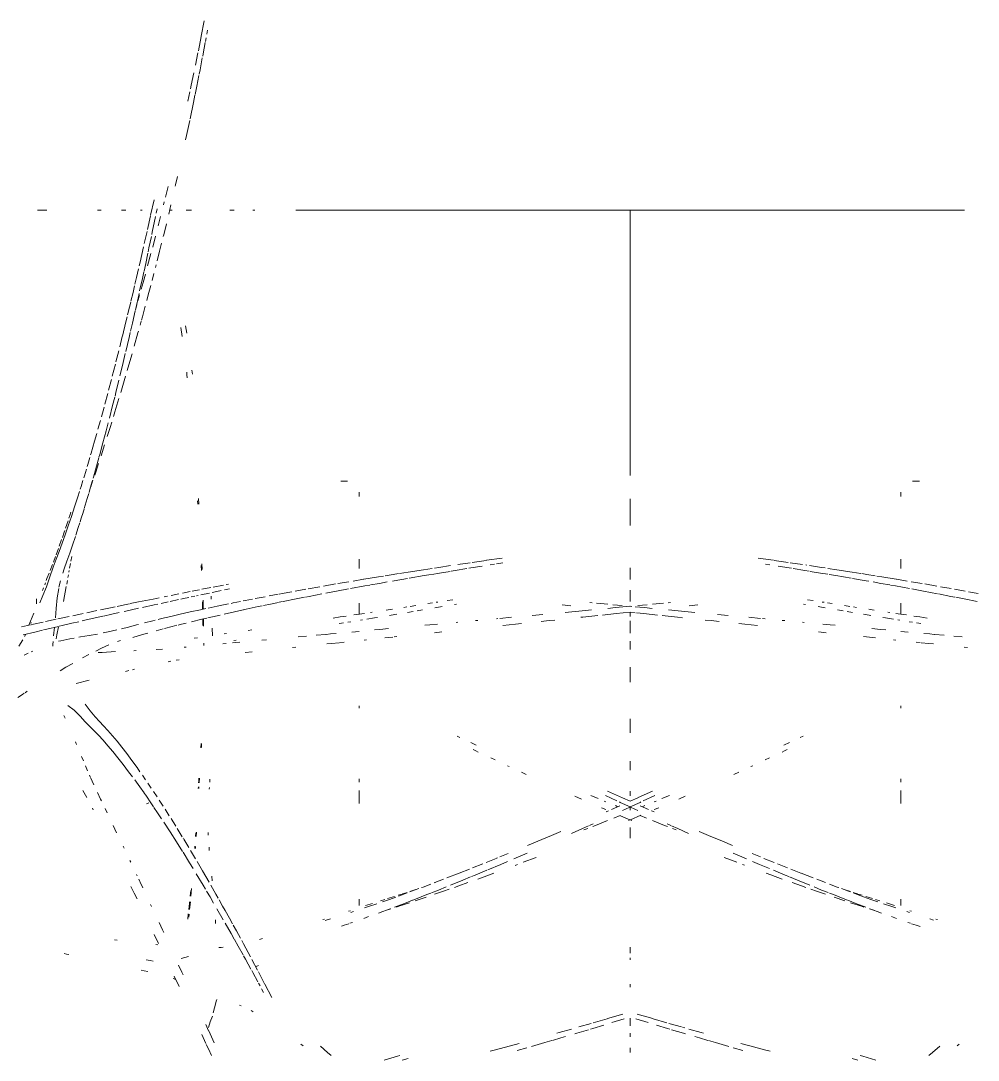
# Model space of a CAD drawing. Header units: millimetres. Extents: x -67152 to -48359, y -6192 to 21191.
# Drawn here: x -59641 to -59287.5, y 919.3 to 1303 of the extents above; entities that cross this region are included whole.
import ezdxf

# ---------------------------------------------------------------- set-up
doc = ezdxf.new("R2010")
doc.units = ezdxf.units.MM
doc.layers.add('G-IMPT', color=8, linetype='Continuous', lineweight=9)
doc.layers.add('I-FURN', color=30, linetype='Continuous', lineweight=9)

# ---------------------------------------------------------------- blocks, each defined once
blk = doc.blocks.new('LR2371_Conjunto_Estar_Externo_932 - RM-palem_elek_dwg-V21-Nivel 1 Oficinas')
at = {"layer": 'G-IMPT'}
for p, q in [((938, 120.5), (950.8, 131.4)), ((957.3, 137), (950.8, 131.4)), ((1052.1, 145), (1075.8, 138.4)), ((1080.2, 137.1), (1075.8, 138.4)), ((1084.4, 145.3), (1094.8, 142.2)), ((902.9, 116.5), (907, 119.7)), ((1248.8, 127.1), (1241.3, 129)), ((1248.8, 127.1), (1278, 119.4)), ((1293.7, 115.2), (1278, 119.4)), ((1290, 127.8), (1307.4, 122.9)), ((1315.4, 120.6), (1339.1, 113.8)), ((1339.1, 113.8), (1351.9, 110.1)), ((1353, 109.8), (1367.9, 105.5)), ((1365, 95.7), (1360.8, 96.8)), ((1365, 95.7), (1386.8, 89.5)), ((1367.9, 105.5), (1376.4, 103)), ((1392.8, 98.1), (1396.6, 97)), ((1396.6, 97), (1417.7, 90.7)), ((1398, 86.4), (1393.8, 87.6)), ((1422.4, 79.4), (1400, 85.8)), ((1421.1, 89.6), (1425.1, 88.5)), ((1425.1, 88.5), (1445, 82.4)), ((1426, 78.3), (1450.9, 71.1)), ((1459.4, 78), (1481.5, 71.1)), ((1479.1, 62.8), (1451.5, 70.9)), ((945.2, -107.3), (942.2, -106.4)), ((955.9, -107.4), (949, -105.4)), ((973, -93.7), (980.1, -96.1)), ((980.1, -96.1), (988.4, -98.9)), ((990.3, -99.6), (995.1, -101.2)), ((1015.4, -108.4), (1024.1, -111.5)), ((991.4, -122.1), (988.3, -121.1)), ((992.3, -118.9), (996.9, -120.5)), ((1023.9, -129.5), (1016.5, -127)), ((1023.9, -129.5), (1038.5, -134.5)), ((1041.9, -118), (1049.8, -120.9)), ((1049.8, -120.9), (1062.9, -125.8)), ((1054.2, -122.3), (1063.9, -125.4)), ((1070.4, -128.5), (1088, -135.2)), ((1073.8, -128.6), (1078.2, -130)), ((1078.2, -130), (1097.5, -136.4)), ((1018.7, -131.5), (1033.1, -136)), ((1053, -142.2), (1045.4, -139.8)), ((1061.4, -142.5), (1048.8, -138.1)), ((1070.3, -147.5), (1058.1, -143.8)), ((1061.4, -142.5), (1080.9, -149.6)), ((1088, -135.2), (1102.4, -140.8)), ((1103.3, -141.1), (1107.9, -142.9)), ((1107.5, -139.8), (1127.1, -146.4)), ((1107.9, -142.9), (1128.3, -150.9)), ((1077, -149.7), (1084.2, -151.9)), ((1093.1, -154), (1080.9, -149.6)), ((1084.8, -152.1), (1093.1, -154.7)), ((1108.8, -159.8), (1097.8, -156.3)), ((1101, -156.9), (1097.9, -155.8)), ((1101, -156.9), (1113.8, -161.7)), ((1118.6, -163.5), (1121.6, -164.5)), ((1135.2, -169.7), (1121.6, -164.5)), ((1128.3, -150.9), (1135.3, -153.7)), ((1137.3, -154.5), (1149.2, -159.2)), ((1142.1, -151.5), (1158.3, -157.1)), ((1149.2, -159.2), (1162.9, -164.8)), ((1158.3, -157.1), (1168.4, -160.6)), ((1177.6, -163.8), (1185.4, -166.6)), ((1185.4, -166.6), (1201.8, -172.4)), ((1142.6, -172.5), (1157.8, -178.3)), ((1186.1, -189.3), (1164.2, -180.8)), ((1170.5, -167.8), (1192.4, -176.7)), ((1192.4, -176.7), (1206.5, -182.6)), ((1208, -183.2), (1214.6, -185.9)), ((1214.6, -185.9), (1235.6, -194.7)), ((1219.6, -178.8), (1240.3, -186.3)), ((1186.3, -189.4), (1204.4, -196.5)), ((1228.2, -206), (1210.2, -198.8)), ((1240.3, -186.3), (1248.3, -189.2)), ((1242.8, -197.7), (1260.4, -205.1)), ((1287, -203.6), (1290.6, -204.9)), ((1234.4, -208.5), (1252.4, -215.8)), ((1273.7, -224.5), (1258.7, -218.4)), ((1260.4, -205.1), (1272.7, -210.4)), ((1283.9, -215.2), (1307.6, -225.4)), ((1300.8, -208.8), (1323.7, -217.5)), ((1326.8, -246.5), (1308.5, -238.9)), ((1326.8, -246.5), (1351.5, -256.9)), ((1368.2, -264.1), (1351.5, -256.9)), ((1387.3, -260.4), (1406.5, -269)), ((1406.5, -269), (1417.8, -274)), ((1409.3, -266.7), (1416.2, -269.4)), ((1418.8, -274.5), (1425.8, -277.7)), ((1425, -272.8), (1430.2, -274.8)), ((1451.8, -283.3), (1430.2, -274.8)), ((1462.8, -287.7), (1474.1, -292.3)), ((1489.1, -283.6), (1492, -284.8)), ((1492.4, -285), (1509.1, -292)), ((1448.9, -299), (1453.3, -300.9)), ((1453.6, -301.1), (1453.3, -300.9)), ((1473.8, -310), (1458.9, -303.4)), ((1478.3, -301.5), (1483.6, -304)), ((1483.6, -304), (1491.2, -307.5)), ((1492.1, -307.9), (1509.8, -316)), ((1509.8, -316), (1511.2, -316.7)), ((1515, -308.8), (1518.3, -310.1)), ((1535.3, -303.1), (1543.1, -306.4)), ((1492.1, -318.1), (1505.7, -324.2)), ((1532.2, -336.1), (1505.7, -324.2)), ((1515.4, -318.6), (1536.1, -328.3)), ((1535.2, -317.1), (1538.3, -318.4)), ((1562.4, -328.4), (1548.9, -322.8)), ((1579.1, -322), (1590.6, -327)), ((1677.7, -366), (1686.4, -369.9)), ((1708.1, -379.9), (1711.4, -381.5)), ((1733.4, -391.8), (1741.2, -395.4)), ((1763.8, -406.1), (1768, -408.1)), ((1768, -408.1), (1773, -410.5)), ((1776.9, -423.1), (1767.3, -418.6)), ((1796.5, -432.2), (1801.5, -434.6)), ((888, -593), (894.1, -593.7)), ((897.9, -612.1), (913, -613.4)), ((949.3, -599.4), (957.6, -600.3)), ((957.6, -600.3), (971.4, -601.7)), ((972.7, -601.9), (980.3, -602.6)), ((1016.2, -606.4), (1020.5, -606.8)), ((1052.8, -610.2), (1074.5, -612.5)), ((947.3, -616.6), (930.3, -615)), ((955.7, -617.3), (947.9, -616.6)), ((955.7, -617.3), (966.2, -618.3)), ((1007.3, -622), (994.2, -620.8)), ((1034.6, -624.5), (1044.1, -625.4)), ((1059.6, -626.8), (1044.1, -625.4)), ((1141.1, -619.4), (1155, -620.9)), ((960.5, -645.8), (973.4, -647.8)), ((971.6, -635.9), (975.3, -636.5)), ((984, -649.3), (973.4, -647.8)), ((975.3, -636.5), (979.4, -637.2)), ((986.7, -638.3), (992.4, -639.3)), ((1009.6, -642.1), (1013.1, -642.7)), ((1020.9, -643.9), (1034.7, -646.2)), ((1034.7, -646.2), (1039.7, -647)), ((1061.2, -650.6), (1064.3, -651.1)), ((1133.9, -633.6), (1124.9, -632.8)), ((1133.9, -633.6), (1147.1, -634.8)), ((1183.7, -638.2), (1180.8, -638)), ((1215.2, -641.1), (1219.7, -641.5)), ((1255, -644.8), (1250, -644.3)), ((1258.8, -645.1), (1279.5, -647.1)), ((1264.2, -632.4), (1286.7, -634.7)), ((1286.7, -634.7), (1297.6, -635.9)), ((1316.6, -650.5), (1335.7, -652.3)), ((1332.6, -639.5), (1347.2, -641.1)), ((1347.2, -641.1), (1357.4, -642.2)), ((1398, -646.4), (1407.4, -647.4)), ((1407.4, -647.4), (1434.5, -650.3)), ((1003.2, -652.2), (997.7, -651.4)), ((1003.2, -652.2), (1016.5, -654.2)), ((1027.2, -655.8), (1030.6, -656.4)), ((1062.6, -661.2), (1055.2, -660.1)), ((1062.6, -661.2), (1065, -661.6)), ((1064.3, -651.1), (1074.4, -652.8)), ((1086.8, -664.9), (1092.2, -665.8)), ((1093.8, -656), (1103.8, -657.7)), ((1108.5, -668.3), (1098.5, -666.7)), ((1110.8, -658.8), (1120.7, -660.5)), ((1142.8, -664.2), (1152.5, -665.8)), ((1152.5, -665.8), (1155.6, -666.4)), ((1376, -656), (1406.2, -658.8)), ((1423, -660.4), (1406.2, -658.8)), ((1442.8, -651.2), (1467.2, -653.7)), ((1452.4, -663.1), (1466, -664.4)), ((1483, -665.9), (1466, -664.4)), ((1467.2, -653.7), (1480.4, -655.1)), ((1482.8, -655.4), (1492, -656.4)), ((1492.3, -666.8), (1488.6, -666.5)), ((1505.9, -668.1), (1522.7, -669.6)), ((1597.8, -667.6), (1613.4, -669.3)), ((871.1, -675.3), (894.2, -680)), ((894.2, -680), (909.2, -682.9)), ((911.2, -683.3), (917.9, -684.6)), ((917.9, -684.6), (940.2, -688.9)), ((1130.2, -671.6), (1138.5, -672.9)), ((1144.7, -673.9), (1148.1, -674.4)), ((1174.7, -678.5), (1164.7, -677)), ((1178, -670.1), (1181.6, -670.8)), ((1552, -672.4), (1532, -670.5)), ((1560.1, -673.1), (1564.1, -673.5)), ((886.7, -692.9), (869.1, -689.6)), ((892.2, -693.9), (911.5, -697.3)), ((936.7, -701.8), (917.6, -698.4)), ((942, -689.2), (966.7, -693.9)), ((943.2, -702.9), (964.8, -706.7)), ((966.7, -693.9), (988, -697.8)), ((991.8, -698.5), (1017.3, -703.2)), ((1017.3, -703.2), (1026.1, -704.8)), ((1027.3, -705), (1043.3, -707.8)), ((988.9, -710.8), (969.1, -707.4)), ((996.3, -712), (1015, -715.1)), ((1041.6, -719.5), (1015.6, -715.2)), ((1041.6, -719.5), (1050.6, -720.9)), ((1043.3, -707.8), (1057.2, -710.3)), ((1053.7, -721.4), (1068.1, -723.8)), ((1065, -711.6), (1069.7, -712.5)), ((1077.6, -725.3), (1068.1, -723.8)), ((1069.7, -712.5), (1093.9, -716.6)), ((1096.5, -717.1), (1123.7, -721.7)), ((1123.7, -721.7), (1135.9, -723.7)), ((1138.2, -724.1), (1151.2, -726.3)), ((1094.9, -728), (1079.3, -725.5)), ((1094.9, -728), (1122.2, -732.2)), ((1137.9, -734.7), (1122.2, -732.2)), ((1149.7, -736.5), (1143.2, -735.5)), ((1149.7, -736.5), (1170.8, -739.6)), ((1151.2, -726.3), (1169.7, -729.3)), ((1171.8, -729.7), (1179.1, -730.9)), ((1176, -740.4), (1177.6, -740.7)), ((1179.1, -730.9), (1199.9, -734.3)), ((1205.8, -744.8), (1183.7, -741.6)), ((1203.3, -734.8), (1207.2, -735.4)), ((1207.2, -735.4), (1227.3, -738.6)), ((1241.8, -740.9), (1249.4, -742.1)), ((1209.4, -745.4), (1234.3, -749)), ((1263.1, -753.1), (1235.1, -749.1))]:
    blk.add_line(p, q, dxfattribs=at)
blk = doc.blocks.new('LR2371_Conjunto_Estar_Externo_932 - LR2371_Conjunto_Estar_Externo_932-3557151-Nivel 1 Oficinas')
at = {"layer": 'I-FURN'}
for p, q in [((2700, -290.77), (2700, -289.12)), ((2700, -296.28), (2700, -294.92)), ((2700, -301.77), (2700, -298.96)), ((2700, -314.36), (2700, -313.2)), ((2700, -324.04), (2700, -323.34)), ((2700, -328.03), (2700, -325.74)), ((2600, -343.34), (2600, -345.75)), ((2700, -372.17), (2700, -368.24)), ((2700, -379.51), (2700, -378.59)), ((2600, -380.99), (2600, -385.81)), ((2700, -385.52), (2700, -383.87)), ((2600, -388.84), (2600, -390.1)), ((2700, -396.6), (2700, -393.31)), ((2700, -412.28), (2700, -407.15)), ((2600, -416.22), (2600, -417.09)), ((2700, -431.37), (2700, -425.79)), ((2700, -440.9), (2700, -437.89)), ((2700, -448.43), (2700, -443.9)), ((2600, -451), (2600, -454.98)), ((2700, -451.66), (2700, -450.08)), ((2700, -459.79), (2700, -455.56)), ((2700, -467.98), (2700, -463.66)), ((2600, -467.78), (2600, -471.17)), ((2700, -493.54), (2700, -483.59)), ((2600, -494.35), (2600, -495.95)), ((2595.71, -500), (2593.22, -500)), ((2700, -600), (2700, -502.14)), ((2576.61, -600), (2700, -600))]:
    blk.add_line(p, q, dxfattribs=at)
at = {"xscale": 0.2063269555025896, "yscale": 0.2063269555025896, "zscale": 0.2063269555025896}
blk.add_blockref('LR2371_Conjunto_Estar_Externo_932 - RM-palem_elek_dwg-V21-Nivel 1 Oficinas', (2392.17, -316.24), dxfattribs=at)
blk = doc.blocks.new('LR2371_Conjunto_Estar_Externo_932 - RM-palem_elek_dwg-V23-Nivel 1 Oficinas')
at = {"layer": 'G-IMPT'}
for p, q in [((737.4, 124.9), (743, 137)), ((938, 120.5), (950.8, 131.4)), ((957.3, 137), (950.8, 131.4)), ((1052.1, 145), (1075.8, 138.4)), ((1080.2, 137.1), (1075.8, 138.4)), ((1084.4, 145.3), (1094.8, 142.2)), ((725.4, 99.2), (732.8, 115.2)), ((733.7, 117), (737.4, 124.9)), ((737.9, 92.7), (747.6, 114.2)), ((902.9, 116.5), (907, 119.7)), ((1248.8, 127.1), (1241.3, 129)), ((1248.8, 127.1), (1278, 119.4)), ((1293.7, 115.2), (1278, 119.4)), ((1290, 127.8), (1307.4, 122.9)), ((1315.4, 120.6), (1339.1, 113.8)), ((1339.1, 113.8), (1351.9, 110.1)), ((1353, 109.8), (1367.9, 105.5)), ((1365, 95.7), (1360.8, 96.8)), ((1365, 95.7), (1386.8, 89.5)), ((1367.9, 105.5), (1376.4, 103)), ((1392.8, 98.1), (1396.6, 97)), ((1396.6, 97), (1417.7, 90.7)), ((737.8, 92.5), (732.8, 81.5)), ((740.7, 76.4), (737.4, 86.6)), ((740.7, 76.4), (744.6, 66.3)), ((1422.4, 79.4), (1400, 85.8)), ((1421.1, 89.6), (1425.1, 88.5)), ((1425.1, 88.5), (1445, 82.4)), ((1426, 78.3), (1450.9, 71.1)), ((1459.4, 78), (1481.5, 71.1)), ((748.4, 51.5), (746.2, 60.6)), ((813.7, 56.3), (817.7, 58.5)), ((1479.1, 62.8), (1451.5, 70.9)), ((748.4, 51.5), (751.3, 40.3)), ((752.3, 36.5), (751.5, 39.8)), ((792.8, 46.8), (795.9, 48.2)), ((832.6, 17.6), (836.1, 24.1)), ((850.7, 33.1), (838.3, 9.1)), ((674.5, -1), (679, 0.8)), ((676.2, -5.1), (684.9, 13.2)), ((816.7, -11.7), (825.9, 5.3)), ((826.8, -12.9), (837.9, 8.4)), ((827, 7.4), (829.8, 12.4)), ((617.4, -16), (622.7, -14.7)), ((629.3, -13.2), (622.7, -14.7)), ((690, -12.3), (684.2, -25)), ((690, -12.3), (692.4, -7.2)), ((803.7, -35.4), (813.3, -17.8)), ((814.9, -15), (816.7, -11.7)), ((825.2, -15.9), (815.2, -34.6)), ((633.5, -32.9), (626, -34.3)), ((638.5, -31.9), (633.5, -32.9)), ((695.1, -38.4), (688.4, -36.4)), ((800.3, -41.4), (803.7, -35.4)), ((822.9, -22.3), (827.3, -24.4)), ((479.1, -45.3), (483.3, -44.4)), ((487.4, -43.6), (483.3, -44.4)), ((701.9, -40.2), (695.1, -38.4)), ((790.8, -58.7), (799.4, -43.2)), ((800, -63.1), (812.5, -39.7)), ((574, -69.5), (569.2, -70)), ((640.6, -79.4), (648.2, -63.7)), ((646.7, -61.3), (643.3, -61.6)), ((760.2, -56.6), (755.8, -56.2)), ((760.2, -56.6), (764, -57.2)), ((778, -81.4), (783.6, -71.3)), ((784.2, -70.4), (790.8, -58.7)), ((794.6, -73), (787.5, -86.1)), ((800, -63.1), (797, -68.6)), ((828.6, -70.9), (834.1, -72.3)), ((649.1, -100.9), (655, -88.2)), ((657.4, -83), (655, -88.2)), ((767.6, -99.7), (778, -81.4)), ((781.9, -96.3), (787.5, -86.1)), ((701.4, -116.3), (700.4, -107.3)), ((702.8, -116.2), (702.1, -110.4)), ((750.4, -99.4), (749.9, -105.7)), ((752.7, -125.6), (764.1, -105.9)), ((775.2, -108.6), (767.5, -122.3)), ((775.2, -108.6), (780.7, -98.5)), ((945.2, -107.3), (942.2, -106.4)), ((955.9, -107.4), (946.6, -104.6)), ((975.3, -94.5), (980.1, -96.1)), ((980.1, -96.1), (988.4, -98.9)), ((990.3, -99.6), (995.1, -101.2)), ((1015.4, -108.4), (1024.1, -111.5)), ((635.7, -129.7), (634.1, -133.1)), ((703.5, -134.8), (702.3, -124.3)), ((705.1, -137.9), (703.7, -124.4)), ((767.3, -122.7), (762.9, -130.5)), ((991.4, -122.1), (988.3, -121.1)), ((992.3, -118.9), (996.9, -120.5)), ((1023.9, -129.5), (1016.5, -127)), ((1023.9, -129.5), (1038.5, -134.5)), ((1041.9, -118), (1049.8, -120.9)), ((1049.8, -120.9), (1062.9, -125.8)), ((1054.2, -122.3), (1063.9, -125.4)), ((1070.4, -128.5), (1088, -135.2)), ((1073.8, -128.6), (1078.2, -130)), ((1078.2, -130), (1097.5, -136.4)), ((604.7, -153.7), (609.8, -143.1)), ((703.5, -134.8), (703.8, -138)), ((704.8, -148.1), (705.7, -158.1)), ((706.1, -148.2), (707.4, -161.7)), ((734.1, -157.3), (740.3, -146.9)), ((740.3, -146.9), (746.8, -135.8)), ((750.8, -152), (754.9, -144.8)), ((756.6, -141.7), (762.9, -130.5)), ((1018.7, -131.5), (1030.8, -135.3)), ((1053, -142.2), (1045.4, -139.8)), ((1061.4, -142.5), (1048.8, -138.1)), ((1070.3, -147.5), (1058.1, -143.8)), ((1061.4, -142.5), (1072.6, -146.6)), ((1077.3, -148.2), (1080.9, -149.6)), ((1088, -135.2), (1102.4, -140.8)), ((1103.3, -141.1), (1107.9, -142.9)), ((1107.5, -139.8), (1127.1, -146.4)), ((1107.9, -142.9), (1128.3, -150.9)), ((598.8, -165.7), (604.7, -153.7)), ((620, -163.1), (617.6, -168.2)), ((728, -167.7), (732.1, -160.7)), ((750.8, -152), (741.9, -167.7)), ((1077, -149.7), (1084.2, -151.9)), ((1093.1, -154), (1080.9, -149.6)), ((1084.8, -152.1), (1093.1, -154.7)), ((1108.8, -159.8), (1097.8, -156.3)), ((1101, -156.9), (1097.9, -155.8)), ((1101, -156.9), (1113.8, -161.7)), ((1118.6, -163.5), (1121.6, -164.5)), ((1135.2, -169.7), (1121.6, -164.5)), ((1128.3, -150.9), (1135.3, -153.7)), ((1136.4, -154.2), (1149.2, -159.2)), ((1142.1, -151.5), (1158.3, -157.1)), ((1149.2, -159.2), (1162.9, -164.8)), ((1158.3, -157.1), (1168.4, -160.6)), ((1177.6, -163.8), (1185.4, -166.6)), ((1185.4, -166.6), (1201.8, -172.4)), ((608.7, -187.1), (609.9, -184.7)), ((617.3, -168.9), (612.9, -178.3)), ((715.8, -187.9), (728, -167.7)), ((727.1, -193.4), (738.6, -173.5)), ((744.2, -175.8), (743.4, -183.9)), ((1142.6, -172.5), (1141.8, -172.2)), ((1142.6, -172.5), (1157.8, -178.3)), ((1186.1, -189.3), (1164.2, -180.8)), ((1170.5, -167.8), (1192.4, -176.7)), ((1192.4, -176.7), (1206.5, -182.6)), ((1208, -183.2), (1214.6, -185.9)), ((1214.6, -185.9), (1235.6, -194.7)), ((1219.6, -178.8), (1240.3, -186.3)), ((703.8, -207.6), (710.1, -197.4)), ((727.1, -193.4), (717.4, -209.9)), ((1186.3, -189.4), (1204.4, -196.5)), ((1228.2, -206), (1210.2, -198.8)), ((1237.3, -195.4), (1260.4, -205.1)), ((1240.3, -186.3), (1248.3, -189.2)), ((1286.3, -203.3), (1290.6, -204.9)), ((598.4, -208.9), (597, -211.8)), ((692, -226.8), (703.8, -207.6)), ((705.4, -230.1), (714.3, -215.2)), ((1234.4, -208.5), (1252.4, -215.8)), ((1252.8, -216), (1254.7, -216.7)), ((1273.7, -224.5), (1258.7, -218.4)), ((1260.4, -205.1), (1272.7, -210.4)), ((1283.9, -215.2), (1307.6, -225.4)), ((1300.8, -208.8), (1323.7, -217.5)), ((584.7, -237.8), (586.6, -233.8)), ((680.4, -245.3), (691.1, -228.2)), ((702.4, -235.2), (693.5, -249.9)), ((713.2, -237.4), (712.9, -233.7)), ((714.4, -237.3), (714.1, -233.5)), ((738.9, -230), (738.5, -235.6)), ((1326.8, -246.5), (1308.5, -238.9)), ((668.9, -263.2), (680.4, -245.3)), ((681.6, -269.2), (690.6, -254.6)), ((692.3, -251.9), (692.7, -251.3)), ((714.5, -254.9), (714.8, -261.5)), ((715.8, -255.1), (716.2, -262.9)), ((737.1, -257.1), (737, -261.9)), ((1326.8, -246.5), (1351.5, -256.9)), ((1368.2, -264.1), (1351.5, -256.9)), ((573.2, -261.7), (567, -274.7)), ((657.7, -280.6), (668.9, -263.2)), ((678.9, -273.6), (670.6, -286.9)), ((1387.3, -260.4), (1406.5, -269)), ((1406.5, -269), (1417.8, -274)), ((1409.3, -266.7), (1416.2, -269.4)), ((1419.3, -274.7), (1425.8, -277.7)), ((1425, -272.8), (1430.2, -274.8)), ((1451.8, -283.3), (1430.2, -274.8)), ((556.3, -297.1), (552.5, -304.9)), ((640, -307.1), (646.6, -297.3)), ((646.6, -297.3), (653.7, -286.6)), ((659.9, -303.7), (667.4, -291.8)), ((1462.8, -287.7), (1474.1, -292.3)), ((1489.1, -283.6), (1492, -284.8)), ((1492.4, -285), (1511, -292.8)), ((529.8, -305.5), (531.2, -302.6)), ((625.2, -328.7), (635.8, -313.3)), ((626.5, -313.5), (630.9, -315.3)), ((635.8, -313.3), (639.4, -308)), ((656.2, -309.4), (649.4, -319.9)), ((1448.9, -299), (1453.3, -300.9)), ((1473.8, -310), (1458.9, -303.4)), ((1478.3, -301.5), (1483.6, -304)), ((1483.6, -304), (1491.2, -307.5)), ((1492, -307.8), (1509.8, -316)), ((1509.8, -316), (1511.2, -316.7)), ((1515, -308.8), (1518.3, -310.1)), ((1535.3, -303.1), (1543.1, -306.4)), ((512.5, -337.3), (519.6, -324.7)), ((538.7, -333.8), (544.3, -321.9)), ((545.9, -318.5), (544.3, -321.9)), ((614.8, -343.5), (622.3, -332.8)), ((622.7, -332.2), (625.2, -328.7)), ((639.1, -335.5), (645.5, -325.8)), ((1492.1, -318.1), (1505.7, -324.2)), ((1532.2, -336.1), (1506.3, -324.5)), ((1515.4, -318.6), (1536.1, -328.3)), ((1535.2, -317.1), (1538.3, -318.4)), ((1562.4, -328.4), (1548.9, -322.8)), ((1579.1, -322), (1590.6, -327)), ((532.3, -347.4), (526.4, -360.7)), ((605.5, -356.3), (614.8, -343.5)), ((635.1, -341.4), (629.1, -350.4)), ((719.4, -343.8), (719.1, -340.9)), ((720.2, -354.5), (719.9, -351.1)), ((720.3, -343.8), (720.1, -340.8)), ((721.5, -359.4), (720.8, -350.7)), ((739, -339.5), (739.2, -342.6)), ((739.8, -352.1), (740.1, -357.4)), ((526.1, -361.5), (524.7, -364.5)), ((585, -383.6), (594.7, -370.9)), ((594.7, -370.9), (601.7, -361.5)), ((615, -370.7), (609.7, -378.2)), ((619.2, -364.7), (624.9, -356.5)), ((720.2, -354.5), (720.5, -359.5)), ((1677.7, -366), (1686.4, -369.9)), ((510.4, -397.9), (513.7, -390.1)), ((517.4, -381.5), (521.2, -372.5)), ((575.6, -395.6), (585, -383.6)), ((600.3, -391.1), (609.7, -378.2)), ((1708.1, -379.9), (1711.4, -381.5)), ((557.6, -417.4), (566.5, -406.9)), ((566.5, -406.9), (575.6, -395.6)), ((582.5, -414.6), (591.3, -403.2)), ((600.3, -391.1), (591.3, -403.2)), ((1733.4, -391.8), (1741.2, -395.4)), ((1763.8, -406.1), (1768, -408.1)), ((1768, -408.1), (1773, -410.5)), ((499.7, -424.2), (501.7, -419.8)), ((540.7, -436.3), (549, -427.2)), ((549, -427.2), (557.6, -417.4)), ((565.7, -435.3), (573.9, -425.4)), ((582.5, -414.6), (573.9, -425.4)), ((723.8, -413.5), (724.2, -421.5)), ((724.8, -414.1), (725.2, -421.6)), ((1776.9, -423.1), (1767.3, -418.6)), ((524.9, -452.2), (532.7, -444.6)), ((532.7, -444.6), (540.7, -436.3)), ((550, -453.1), (557.7, -444.6)), ((565.7, -435.3), (557.7, -444.6)), ((1796.5, -432.2), (1801.5, -434.6)), ((508.1, -470.5), (517.1, -460)), ((517.1, -460), (524.9, -452.2)), ((535, -469), (542.6, -460.8)), ((550, -453.1), (542.6, -460.8)), ((481.1, -466.4), (479, -471.2)), ((485.6, -489.2), (497.3, -480.7)), ((497.3, -480.7), (508.1, -470.5)), ((516.7, -491.4), (525.8, -480)), ((535, -469), (525.8, -480)), ((396.6, -503.6), (404.7, -508.7)), ((408, -511.1), (404.7, -508.7)), ((413, -514.7), (409.6, -512.2)), ((501, -528.9), (523.9, -534.6)), ((471.9, -551.4), (482.4, -557.7)), ((482.4, -557.7), (494.6, -564.4)), ((589.1, -550.2), (594.9, -551.7)), ((601.6, -553.3), (604.9, -554.1)), ((512.4, -574.4), (523.3, -580.5)), ((665.6, -567.7), (670.2, -568.7)), ((679.5, -570.3), (685, -571.1)), ((415.1, -582.9), (407.6, -579.6)), ((423.1, -586.3), (420.2, -585.1)), ((535.8, -586.8), (546.2, -591.7)), ((547.1, -584.3), (540.2, -583.9)), ((546.2, -591.7), (559, -597.6)), ((547.1, -584.3), (571.2, -585.9)), ((608, -587.5), (604.2, -587.4)), ((655.5, -590.3), (644.1, -589.5)), ((693.9, -593.4), (697.4, -593.7)), ((802.9, -584.2), (815.5, -585.5)), ((888, -593), (894.1, -593.7)), ((405.1, -606.5), (398.2, -595.4)), ((408.5, -613), (410.5, -616.9)), ((459, -595.2), (459.2, -598.2)), ((459.2, -598.2), (459.7, -604)), ((464.9, -608.3), (466.4, -615.8)), ((469.3, -604.5), (473.6, -605.3)), ((489.4, -608.4), (473.6, -605.3)), ((489.4, -608.4), (497.2, -610)), ((505.3, -611.8), (508.5, -612.4)), ((523.8, -614.5), (508.5, -612.4)), ((574.8, -603.6), (580.2, -605.4)), ((602.1, -611.1), (611.9, -613.9)), ((712.2, -609.8), (717.8, -610.6)), ((729.1, -596.8), (729.1, -600.6)), ((769, -600.4), (763.5, -599.9)), ((785.9, -601.9), (780.8, -601.5)), ((782.8, -605.8), (786.8, -606.4)), ((785.9, -601.9), (793.4, -602.6)), ((841.3, -606.9), (832.8, -606.2)), ((897.9, -612.1), (913, -613.4)), ((949.3, -599.4), (957.6, -600.3)), ((957.6, -600.3), (971.4, -601.7)), ((972.7, -601.9), (980.3, -602.6)), ((1016.2, -606.4), (1020.5, -606.8)), ((1052.8, -610.2), (1067.5, -611.7)), ((1069.5, -612), (1074.5, -612.5)), ((419.1, -633.5), (403.2, -629.9)), ((406, -615.7), (426.9, -620.8)), ((426.9, -620.8), (440.6, -624.1)), ((442.4, -624.5), (448.5, -626)), ((448.5, -626), (468.9, -630.8)), ((460.5, -614.1), (462, -629.2)), ((466.4, -615.8), (469, -629.8)), ((470.6, -631.2), (475.7, -632.4)), ((523.8, -614.5), (539.1, -617.2)), ((558.3, -621.1), (549.4, -619.2)), ((558.3, -621.1), (573.7, -624.6)), ((594.3, -629.7), (582.2, -626.7)), ((594.3, -629.7), (609, -633.5)), ((611.9, -613.9), (626, -618)), ((626, -618), (629.3, -619)), ((643.7, -622.9), (656.3, -626.4)), ((659.1, -627.1), (672.6, -630.6)), ((672.6, -630.6), (681.2, -632.8)), ((728.8, -635.6), (728.8, -631.2)), ((744.5, -614.2), (744.2, -627.7)), ((765.5, -617.4), (769.9, -618)), ((815.3, -624.5), (808.8, -623.6)), ((947.3, -616.6), (930.3, -615)), ((955.7, -617.3), (947.9, -616.6)), ((955.7, -617.3), (966.2, -618.3)), ((1007.3, -622), (994.2, -620.8)), ((1034.6, -624.5), (1044.1, -625.4)), ((1059.6, -626.8), (1044.1, -625.4)), ((1141.8, -619.5), (1155, -620.9)), ((416.1, -632.8), (425.1, -654.3)), ((419.4, -635.8), (420.2, -637.6)), ((424.2, -634.6), (420.2, -633.7)), ((424.4, -634.7), (441.8, -638.5)), ((464.9, -643.6), (445.8, -639.4)), ((463.6, -646), (465, -662.8)), ((468, -644.2), (488.5, -648.7)), ((476, -632.4), (493.3, -636.5)), ((493.3, -636.5), (505.4, -639.2)), ((513.1, -653.9), (494.8, -650)), ((511.7, -640.7), (516.5, -641.8)), ((516.5, -641.8), (540.3, -647.2)), ((540.3, -647.2), (548.5, -649.1)), ((549.6, -649.3), (564.6, -652.7)), ((612.3, -634.4), (609, -633.5)), ((623.2, -637.2), (638.1, -641)), ((642.2, -642), (638.1, -641)), ((653.7, -644.8), (647.3, -643.2)), ((653.7, -644.8), (670, -648.7)), ((687, -652.6), (670, -648.7)), ((683.1, -633.3), (689.5, -634.9)), ((689.5, -634.9), (697.7, -636.9)), ((707.2, -639.3), (725.5, -643.7)), ((725.5, -643.7), (734.4, -645.7)), ((727.5, -632.4), (727.3, -644.1)), ((728.8, -635.6), (728.7, -643.6)), ((736.3, -646.2), (744.5, -648.1)), ((744.5, -648.1), (758.2, -651.2)), ((960.5, -645.8), (973.4, -647.8)), ((971.6, -635.9), (975.3, -636.5)), ((984, -649.3), (973.4, -647.8)), ((975.3, -636.5), (979.4, -637.2)), ((986.7, -638.3), (992.4, -639.3)), ((1009.6, -642.1), (1013.1, -642.7)), ((1020.9, -643.9), (1034.7, -646.2)), ((1034.7, -646.2), (1039.7, -647)), ((1061.2, -650.6), (1064.3, -651.1)), ((1133.9, -633.6), (1124.9, -632.8)), ((1133.9, -633.6), (1147.1, -634.8)), ((1183.7, -638.2), (1180.8, -638)), ((1215.2, -641.1), (1219.7, -641.5)), ((1255, -644.8), (1252.8, -644.6)), ((1258.8, -645.1), (1279.5, -647.1)), ((1264.2, -632.4), (1286.7, -634.7)), ((1286.7, -634.7), (1297.6, -635.9)), ((1316.6, -650.5), (1335.7, -652.3)), ((1332.6, -639.5), (1347.2, -641.1)), ((1347.2, -641.1), (1357.4, -642.2)), ((1403.8, -647.1), (1407.4, -647.4)), ((1407.4, -647.4), (1434.5, -650.3)), ((465, -662.8), (467, -681.8)), ((520, -655.4), (538, -659.2)), ((562.3, -664.3), (544.1, -660.4)), ((562.3, -664.3), (570.7, -666)), ((564.6, -652.7), (577.6, -655.6)), ((574.2, -666.7), (587.2, -669.4)), ((586.7, -657.6), (589.4, -658.2)), ((596.1, -671.2), (587.2, -669.4)), ((589.4, -658.2), (612.2, -663.2)), ((619.3, -664.8), (640.3, -669.4)), ((640.3, -669.4), (646.8, -670.8)), ((687, -652.6), (704.7, -656.6)), ((723, -660.6), (704.7, -656.6)), ((723, -660.6), (732.7, -662.7)), ((726.6, -674.8), (726.9, -661.9)), ((728, -677.5), (728.3, -664.6)), ((728.4, -661.7), (728.3, -664.6)), ((737.2, -663.6), (742.1, -664.7)), ((753, -666.9), (742.1, -664.7)), ((761.7, -668.7), (753.3, -667)), ((761.7, -668.7), (773.3, -671.1)), ((765.9, -653), (784.3, -657.1)), ((784.3, -657.1), (799.4, -660.4)), ((800.3, -660.5), (805.1, -661.6)), ((805.1, -661.6), (826.5, -666.2)), ((826.5, -666.2), (833.9, -667.7)), ((836, -668.1), (848.6, -670.7)), ((1003.2, -652.2), (997.7, -651.4)), ((1003.2, -652.2), (1016.5, -654.2)), ((1027.2, -655.8), (1030.6, -656.4)), ((1062.6, -661.2), (1055.2, -660.1)), ((1062.6, -661.2), (1067, -661.9)), ((1064.3, -651.1), (1074.4, -652.8)), ((1086.8, -664.9), (1092.2, -665.8)), ((1093.8, -656), (1103.8, -657.7)), ((1108.5, -668.3), (1098.5, -666.7)), ((1110.8, -658.8), (1120.7, -660.5)), ((1142.8, -664.2), (1152.5, -665.8)), ((1152.5, -665.8), (1155.6, -666.4)), ((1376, -656), (1406.2, -658.8)), ((1423, -660.4), (1406.2, -658.8)), ((1442.8, -651.2), (1467.2, -653.7)), ((1452.4, -663.1), (1466, -664.4)), ((1492.3, -666.8), (1466, -664.4)), ((1467.2, -653.7), (1492, -656.4)), ((1505.9, -668.1), (1522.7, -669.6)), ((1597.8, -667.6), (1613.4, -669.3)), ((430.1, -680.1), (429.7, -671)), ((435.7, -673.1), (441, -685.9)), ((447.6, -701.7), (441, -685.9)), ((467, -681.8), (469.5, -698.9)), ((478, -675.6), (483.1, -702.1)), ((612.5, -674.6), (597.7, -671.6)), ((612.5, -674.6), (638.3, -679.8)), ((649.1, -682), (638.3, -679.8)), ((653, -672.1), (665.4, -674.8)), ((664.5, -685.1), (658.3, -683.9)), ((669.2, -675.6), (684.1, -678.8)), ((670.8, -686.4), (684.6, -689.1)), ((688.3, -679.7), (693, -680.7)), ((693, -680.7), (702.2, -682.7)), ((706.6, -683.6), (713, -684.9)), ((716.2, -685.6), (719.3, -686.3)), ((723.7, -687.2), (739.2, -690.5)), ((742.6, -679.6), (742.4, -685.1)), ((778.2, -672.1), (782, -672.9)), ((794.6, -675.4), (782, -672.9)), ((802.9, -677), (799.7, -676.4)), ((802.9, -677), (816.3, -679.6)), ((821.3, -680.6), (824.4, -681.2)), ((838.7, -683.9), (824.4, -681.2)), ((846.4, -685.4), (862.4, -688.4)), ((848.6, -670.7), (863, -673.7)), ((864.3, -673.9), (869.8, -675.1)), ((871.1, -675.3), (894.2, -680)), ((894.2, -680), (909.2, -682.9)), ((911.2, -683.3), (917.9, -684.6)), ((917.9, -684.6), (940.2, -688.9)), ((1130.2, -671.6), (1138.5, -672.9)), ((1144.7, -673.9), (1148.1, -674.4)), ((1174.7, -678.5), (1164.7, -677)), ((1178, -670.1), (1181.6, -670.8)), ((1552, -672.4), (1532, -670.5)), ((1560.1, -673.1), (1564.1, -673.5)), ((440.5, -694.9), (442.3, -699.6)), ((444.5, -705.5), (445.7, -708.8)), ((447.6, -701.7), (453.8, -719.5)), ((470, -701), (472.7, -712.4)), ((483.9, -706.5), (485.1, -712.9)), ((704.5, -693.1), (691.1, -690.4)), ((718.1, -695.8), (708.6, -693.9)), ((718.1, -695.8), (721.6, -696.5)), ((725.7, -697.3), (741.8, -700.4)), ((743.9, -691.5), (747.3, -692.2)), ((764.2, -704.8), (746.1, -701.2)), ((747.3, -692.2), (760.5, -694.9)), ((766.4, -696.2), (774.9, -697.9)), ((773.2, -706.5), (769, -705.7)), ((864.3, -688.7), (869.1, -689.6)), ((886.7, -692.9), (869.1, -689.6)), ((892.4, -693.9), (911.5, -697.3)), ((936.7, -701.8), (915.9, -698.1)), ((943.2, -702.9), (964.8, -706.7)), ((947.8, -690.3), (966.7, -693.9)), ((966.7, -693.9), (988, -697.8)), ((991.8, -698.5), (1017.3, -703.2)), ((1017.3, -703.2), (1026.1, -704.8)), ((1027.3, -705), (1043.3, -707.8)), ((447.3, -713), (448.6, -716.7)), ((452.3, -726.1), (448.6, -716.7)), ((459.5, -737), (453.8, -719.5)), ((486.1, -718.6), (486.9, -723.2)), ((988.9, -710.8), (969.1, -707.4)), ((996.3, -712), (1015, -715.1)), ((1041.6, -719.5), (1015.6, -715.2)), ((1041.6, -719.5), (1050.6, -720.9)), ((1043.3, -707.8), (1057.2, -710.3)), ((1053.7, -721.4), (1068.1, -723.8)), ((1066.6, -711.9), (1069.7, -712.5)), ((1077.6, -725.3), (1068.1, -723.8)), ((1069.7, -712.5), (1093.9, -716.6)), ((1096.5, -717.1), (1123.7, -721.7)), ((1123.7, -721.7), (1135.9, -723.7)), ((1137, -723.9), (1151.2, -726.3)), ((458.3, -741.3), (454.1, -730.6)), ((459.5, -737), (464.9, -751.3)), ((476.7, -726), (479.3, -733.6)), ((479.3, -733.6), (484.3, -747.8)), ((487.8, -727.8), (488.4, -731.1)), ((489.1, -735.3), (490.7, -743.6)), ((724.5, -739.7), (724.8, -730.7)), ((725.9, -742.7), (726.3, -732.4)), ((1094.9, -728), (1079.3, -725.5)), ((1094.9, -728), (1122.2, -732.2)), ((1137.9, -734.7), (1122.2, -732.2)), ((1149.7, -736.5), (1141.8, -735.2)), ((1149.7, -736.5), (1170.8, -739.6)), ((1151.2, -726.3), (1169.7, -729.3)), ((1171.8, -729.7), (1179.1, -730.9)), ((1179.1, -730.9), (1199.9, -734.3)), ((1205.8, -744.8), (1183.7, -741.6)), ((1203.3, -734.8), (1207.2, -735.4)), ((1207.2, -735.4), (1227.3, -738.6)), ((1241.8, -740.9), (1249.4, -742.1)), ((1252.8, -742.6), (1264.4, -744.4)), ((460, -746), (463.8, -756.1)), ((464.8, -758.8), (469, -770.3)), ((470.2, -765.1), (464.9, -751.3)), ((484.3, -747.8), (489.3, -761.6)), ((489.3, -761.6), (494.3, -776.2)), ((491.5, -747.8), (493, -756.1)), ((1209.4, -745.4), (1234.3, -749)), ((1263.1, -753.1), (1235.1, -749.1)), ((470.2, -765.1), (475.6, -779.6)), ((474.8, -786.1), (470.5, -774.2)), ((481.1, -794.8), (475.6, -779.6)), ((494.3, -776.2), (499.4, -791.5)), ((479.6, -799.3), (476.2, -789.8)), ((479.6, -799.3), (480.7, -802.5)), ((481.1, -794.8), (486.7, -810.7)), ((500.3, -794.2), (504.6, -807.5)), ((482, -806.5), (486.4, -819.7)), ((492.3, -827.3), (486.7, -810.7)), ((504.6, -807.5), (507.3, -815.9)), ((507.9, -817.8), (509.9, -824.2)), ((487.8, -824.2), (489.4, -829)), ((491.3, -835.1), (489.4, -829)), ((492.3, -827.3), (498, -844.6)), ((509.9, -824.2), (513.1, -834.5)), ((513.2, -835.1), (514.9, -840.5)), ((503.8, -862.6), (498, -844.6)), ((515.2, -841.5), (520.7, -859.6)), ((718.1, -855.3), (718.5, -849.5)), ((719.7, -859.4), (720.3, -849.3)), ((503.8, -862.6), (506.8, -872.1)), ((520.7, -859.6), (523.2, -868.4)), ((523.8, -870.2), (526.1, -878.3)), ((508.2, -876.5), (509.7, -881.2)), ((513, -892), (509.7, -881.2)), ((526.1, -878.3), (530, -891.9)), ((526.9, -880.5), (530.9, -892.3)), ((515.6, -900.5), (514.5, -896.7)), ((515.6, -900.5), (519, -911.9)), ((531.2, -896), (531.7, -897.6)), ((531.7, -897.6), (537.3, -917.6)), ((534, -901.6), (535.7, -906.6)), ((535.7, -906.6), (540.7, -922)), ((520.5, -916.7), (521.6, -920.4)), ((525.2, -932.8), (521.6, -920.4)), ((537.3, -917.6), (541.4, -932.5)), ((527.6, -940.9), (526.7, -937.7)), ((527.6, -940.9), (533.7, -962)), ((541.6, -933.4), (543, -938.1)), ((543, -938.1), (548.7, -959.3)), ((545.3, -935.9), (551.6, -955.6)), ((537.7, -976.1), (533.7, -962)), ((548.7, -959.3), (554.4, -981)), ((539.8, -983.6), (544.2, -999.3)), ((554.4, -981), (558.1, -995.3)), ((556.4, -970.7), (561.6, -987)), ((560.2, -1003.3), (566, -1026.1)), ((561.6, -987), (564.4, -996.1)), ((550.7, -1023.2), (546, -1005.9)), ((567.6, -1006.6), (570.1, -1014.5)), ((570.1, -1014.5), (577.4, -1038.6)), ((552.2, -1028.6), (557.3, -1047.6)), ((566, -1026.1), (569.8, -1041)), ((563.8, -1072.4), (558.9, -1053.6)), ((570.3, -1042.9), (571.9, -1049.5)), ((571.9, -1049.5), (577.3, -1071.6)), ((580.6, -1049.3), (586.9, -1070.4)), ((586.9, -1070.4), (589.3, -1078.6)), ((699.7, -1075.7), (699.1, -1081.2)), ((565.5, -1078.8), (571, -1100)), ((579.2, -1079.1), (583.7, -1097.7)), ((592.2, -1088.4), (595.2, -1098.7)), ((698.6, -1085.5), (699.1, -1081.2)), ((708.8, -1082.4), (707.8, -1089.5)), ((577, -1123.8), (572, -1104.3)), ((583.7, -1097.7), (588.7, -1118.9)), ((595.2, -1098.7), (600.9, -1118.8)), ((578.8, -1131), (583.4, -1149.4)), ((589.6, -1122.6), (595.5, -1147.9)), ((604.8, -1132.3), (611.4, -1156)), ((589.9, -1175.7), (583.6, -1150)), ((595.5, -1147.9), (597.6, -1156.6)), ((688.3, -1165.5), (690.4, -1149.8)), ((598.1, -1159.1), (601.5, -1173.6)), ((611.4, -1156), (612.3, -1159.1)), ((615.2, -1169.7), (617.2, -1177)), ((698.6, -1155.2), (696.5, -1168.7)), ((589.9, -1175.7), (592, -1184.5)), ((592.9, -1188.2), (596.2, -1201.8)), ((601.5, -1173.6), (606.4, -1195.2)), ((617.8, -1179), (619.4, -1184.9)), ((619.4, -1184.9), (624.4, -1203.6)), ((598.4, -1211.2), (596.2, -1201.8)), ((606.7, -1196.7), (607.4, -1199.7)), ((607.4, -1199.7), (612.8, -1223.7)), ((607.6, -1199.7), (609.5, -1206.4)), ((602.5, -1228.2), (598.8, -1212.7)), ((611.4, -1213.1), (612.5, -1217.2)), ((614.4, -1223.9), (612.5, -1217.2)), ((612.8, -1223.9), (613.4, -1226.3)), ((627.3, -1214), (629.9, -1223.8)), ((629.9, -1223.9), (634.4, -1240.9)), ((602.5, -1228.2), (605.3, -1240.2)), ((606, -1242.9), (608.8, -1255.1)), ((614.4, -1231.1), (619.3, -1253.2)), ((620.6, -1246.4), (617.3, -1234.4)), ((612.4, -1270.6), (608.8, -1255.1)), ((619.3, -1253.2), (621.9, -1265.3)), ((620.6, -1246.4), (624.7, -1261.2)), ((636.6, -1249.6), (639.9, -1262.2)), ((615.1, -1282.3), (613.6, -1275.8)), ((615.1, -1282.3), (621.4, -1309.8)), ((622.2, -1266.3), (625.2, -1280.4)), ((625.2, -1280.4), (629.1, -1298.8)), ((634.6, -1298.1), (628.6, -1275.7)), ((642.6, -1272.7), (643.9, -1277.5)), ((629.6, -1300.9), (631.1, -1308)), ((645.8, -1285), (650.1, -1302.1)), ((627.7, -1337.6), (622.7, -1315.8)), ((631.1, -1308), (635.5, -1328.7)), ((637.7, -1309.6), (642.8, -1329.1)), ((650.1, -1302.1), (653.7, -1316.6)), ((636.2, -1332.1), (637, -1335.9)), ((637, -1335.9), (642.9, -1364.1)), ((656.6, -1328.2), (657.5, -1331.7)), ((657.5, -1331.7), (662.3, -1351.4)), ((628.4, -1341.1), (633.9, -1365.7)), ((651.8, -1364.1), (647.5, -1347.3)), ((640.1, -1394.1), (634, -1366.4)), ((644.1, -1370.2), (645.7, -1377.8)), ((666.4, -1368.3), (670.4, -1385.2)), ((657.1, -1385.2), (658.5, -1390.7)), ((665.2, -1417.7), (660.5, -1398.7)), ((678.2, -1418.3), (678.7, -1420.6)), ((678.7, -1420.6), (682.1, -1435.7)), ((696.7, -1501.3), (698.5, -1509.3)), ((698.5, -1509.3), (704.1, -1536)), ((704.7, -1538.8), (710.8, -1568.1)), ((704.1, -1587.1), (700.5, -1570.4)), ((710.8, -1568.1), (713.4, -1581.1)), ((706.8, -1599.5), (705.3, -1592.6)), ((713.7, -1582.3), (716.7, -1597.4)), ((716.7, -1597.4), (720.5, -1616.7)), ((706.8, -1599.5), (711.4, -1621.5)), ((718.7, -1657.3), (714.1, -1634.8)), ((720.9, -1618.9), (722.4, -1626.4)), ((722.4, -1626.4), (726.5, -1647.9)), ((727.2, -1651.3), (727.9, -1655.4)), ((719.4, -1660.9), (724.4, -1686)), ((727.9, -1655.4), (731.7, -1675.6)), ((729.9, -1714.4), (724.5, -1686.6)), ((732.1, -1677.6), (733.3, -1684.1)), ((734.4, -1690.2), (735.7, -1697.8))]:
    blk.add_line(p, q, dxfattribs=at)
blk = doc.blocks.new('LR2371_Conjunto_Estar_Externo_932 - LR2371_Conjunto_Estar_Externo_932-V25-Nivel 1 Oficinas')
at = {"layer": 'I-FURN'}
for p, q in [((0, -289.12), (0, -290.77)), ((0, -294.92), (0, -296.28)), ((0, -298.96), (0, -301.77)), ((0, -313.2), (0, -314.36)), ((0, -323.34), (0, -324.04)), ((0, -325.74), (0, -328.03)), ((100, -345.75), (100, -343.34)), ((0, -368.24), (0, -372.17)), ((0, -378.59), (0, -379.51)), ((100, -385.81), (100, -380.99)), ((0, -383.87), (0, -385.52)), ((100, -390.1), (100, -388.84)), ((0, -393.31), (0, -396.6)), ((0, -407.15), (0, -412.28)), ((100, -417.09), (100, -416.22)), ((0, -425.79), (0, -431.37)), ((0, -437.89), (0, -440.9)), ((0, -443.9), (0, -448.43)), ((0, -450.08), (0, -451.66)), ((100, -454.98), (100, -451)), ((0, -455.56), (0, -459.79)), ((0, -463.66), (0, -467.98)), ((100, -471.17), (100, -467.78)), ((0, -483.59), (0, -493.54)), ((100, -495.95), (100, -494.35)), ((0, -502.14), (0, -600)), ((106.78, -500), (104.29, -500)), ((0, -600), (123.39, -600)), ((138.54, -600), (139.28, -600)), ((146.22, -600), (147.73, -600)), ((161.95, -600), (163.87, -600)), ((169.1, -600), (169.99, -600)), ((180.15, -600), (180.8, -600)), ((186.18, -600), (187.78, -600)), ((195.23, -600), (196.66, -600)), ((215.36, -600), (218.74, -600))]:
    blk.add_line(p, q, dxfattribs=at)
at = {"extrusion": (0, 0, -1), "xscale": 0.2063269555025896, "yscale": 0.2063269555025896, "zscale": -0.2063269555025896}
blk.add_blockref('LR2371_Conjunto_Estar_Externo_932 - RM-palem_elek_dwg-V23-Nivel 1 Oficinas', (-307.83, -316.24), dxfattribs=at)

msp = doc.modelspace()

# ---------------------------------------------------------------- block references
at = {"layer": 'I-FURN', "rotation": 180}
for name, p in [('LR2371_Conjunto_Estar_Externo_932 - LR2371_Conjunto_Estar_Externo_932-V25-Nivel 1 Oficinas', (-59416.06, 633.03)), ('LR2371_Conjunto_Estar_Externo_932 - LR2371_Conjunto_Estar_Externo_932-3557151-Nivel 1 Oficinas', (-56716.06, 633.03))]:
    msp.add_blockref(name, p, dxfattribs=at)

doc.saveas('drawing.dxf')
